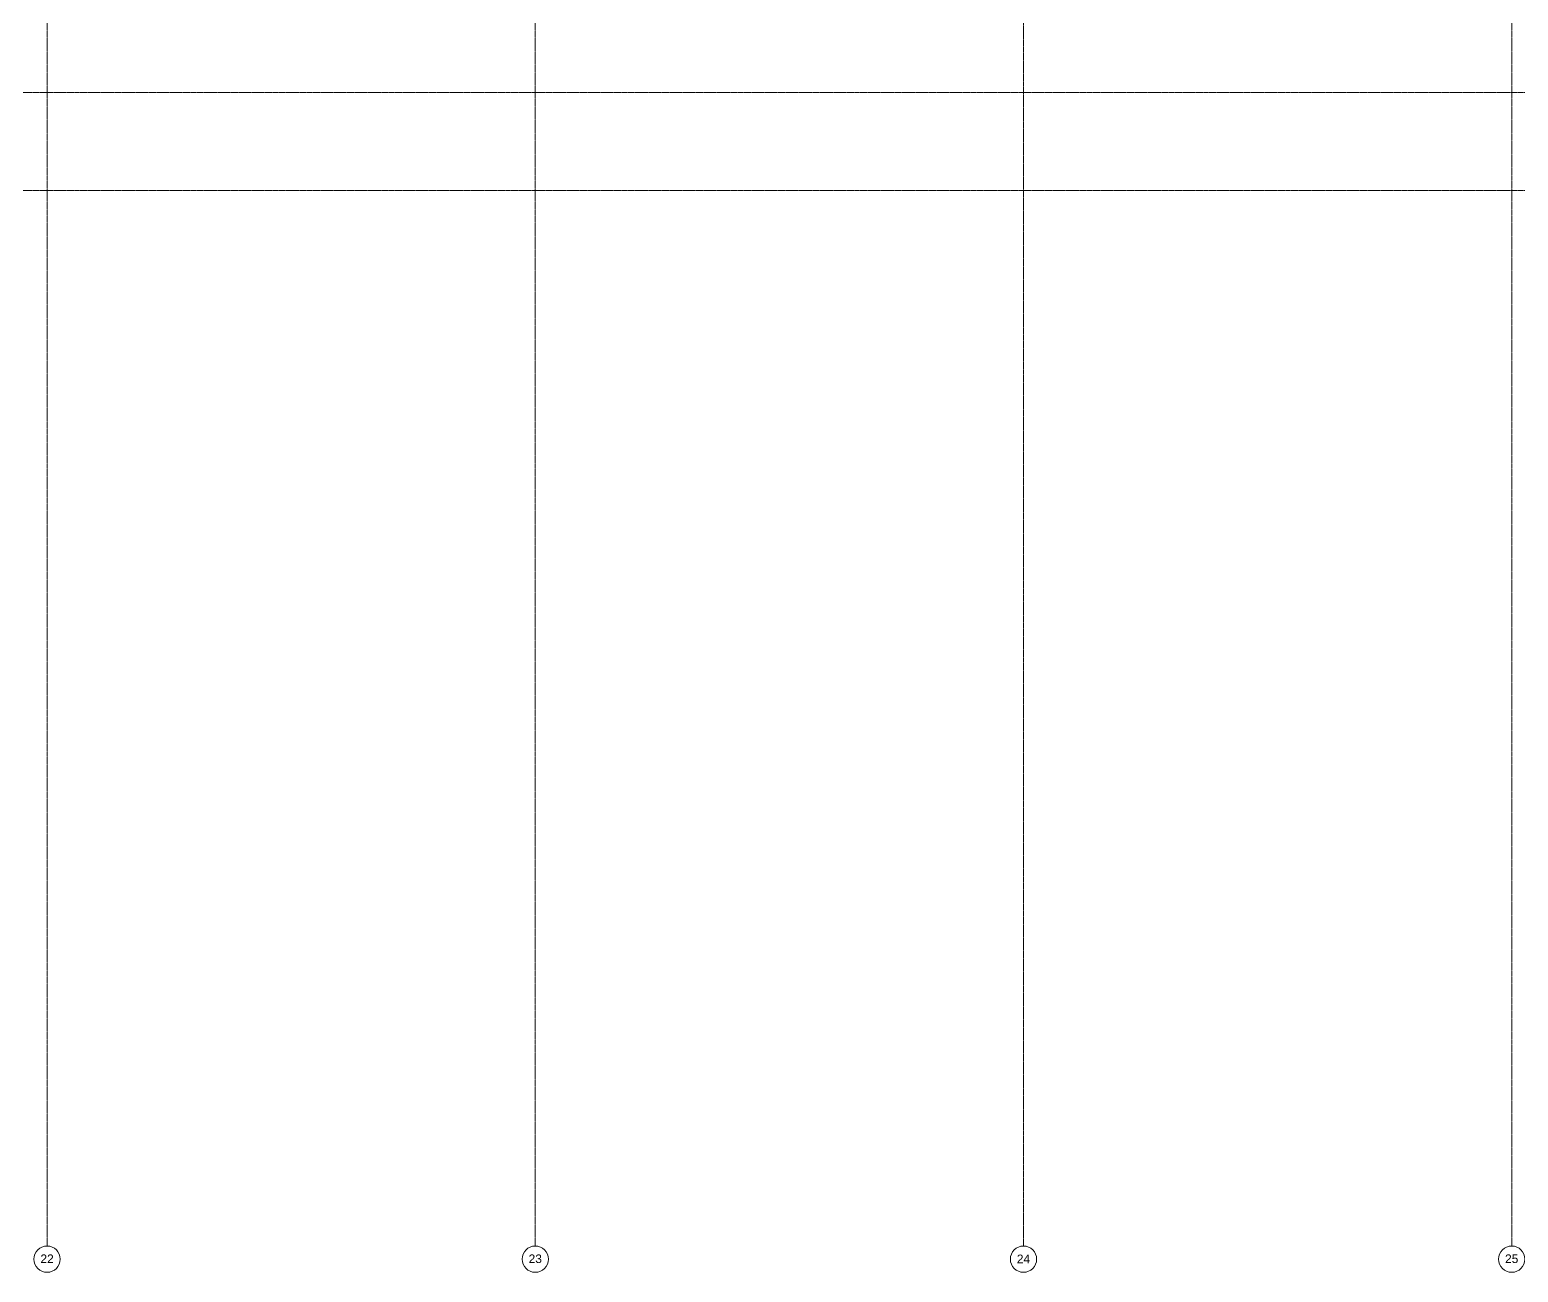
# Model space of a CAD drawing. Header units: inches. Extents: x -3679 to 241, y -496 to 1784.
# Drawn here: x -1468 to -785, y -496 to 74 of the extents above; entities that cross this region are included whole.
import ezdxf

# ---------------------------------------------------------------- set-up
doc = ezdxf.new("R2010")
doc.units = ezdxf.units.IN
doc.header["$MEASUREMENT"] = 0
doc.linetypes.add('Grid Line', pattern=[0.875, 0.5, -0.125, 0.125, -0.125])
doc.layers.add('S-GRID', color=8, linetype='Continuous', lineweight=9)
doc.layers.add('S-GRID-IDEN', color=8, linetype='Continuous', lineweight=13)
doc.styles.add('Arial', font='arial.ttf', dxfattribs={"height": 3.934132})

# ---------------------------------------------------------------- blocks, each defined once
blk = doc.blocks.new('Grid - 3_16_-139788-FIFTH LEVEL')
at = {"layer": 'S-GRID-IDEN'}
blk.add_circle((0, 0), 0.188, dxfattribs=at)

msp = doc.modelspace()

# ---------------------------------------------------------------- linework, layer by layer
at = {"layer": 'S-GRID', "linetype": 'Grid Line'}
for p, q in [((-3666.39, 45), (228, 45)), ((-3666.39, 0), (228, 0))]:
    msp.add_line(p, q, dxfattribs=at)

# ---------------------------------------------------------------- block references
at = {"layer": 'S-GRID-IDEN', "xscale": 31.99999999999999, "yscale": 31.99999999999999, "zscale": 31.99999999999999, "rotation": 180}
for p in [(-1460, -490.26), (-1236, -490.26), (-788, -490.26)]:
    msp.add_blockref('Grid - 3_16_-139788-FIFTH LEVEL', p, dxfattribs=at)
at = {"layer": 'S-GRID-IDEN', "xscale": 31.99999999999999, "yscale": 31.99999999999999, "zscale": 31.99999999999999}
msp.add_blockref('Grid - 3_16_-139788-FIFTH LEVEL', (-1012, -490.26), dxfattribs=at)

# ---------------------------------------------------------------- next in the draw order: texts
at = {"layer": 'S-GRID-IDEN', "lineweight": 9, "char_height": 3.934, "width": 7.296, "attachment_point": 2, "line_spacing_factor": 0.938532, "style": 'Arial', "bg_fill": 3, "box_fill_scale": 1.25, "bg_fill_color": 0, "bg_fill_transparency": 0}
for s, insert in [('22', (-1460, -488.11)), ('23', (-1236, -488.11)), ('24', (-1012, -488.17)), ('25', (-788, -488.11))]:
    msp.add_mtext(s, dxfattribs=dict(at, insert=insert))

# ---------------------------------------------------------------- next in the draw order: linework, layer by layer
at = {"layer": 'S-GRID', "linetype": 'Grid Line'}
for p, q in [((-1460, 1771.74), (-1460, -484.26)), ((-1236, 1771.74), (-1236, -484.26)), ((-1012, -484.26), (-1012, 1771.74)), ((-788, 1771.74), (-788, -484.26))]:
    msp.add_line(p, q, dxfattribs=at)

doc.saveas('drawing.dxf')
